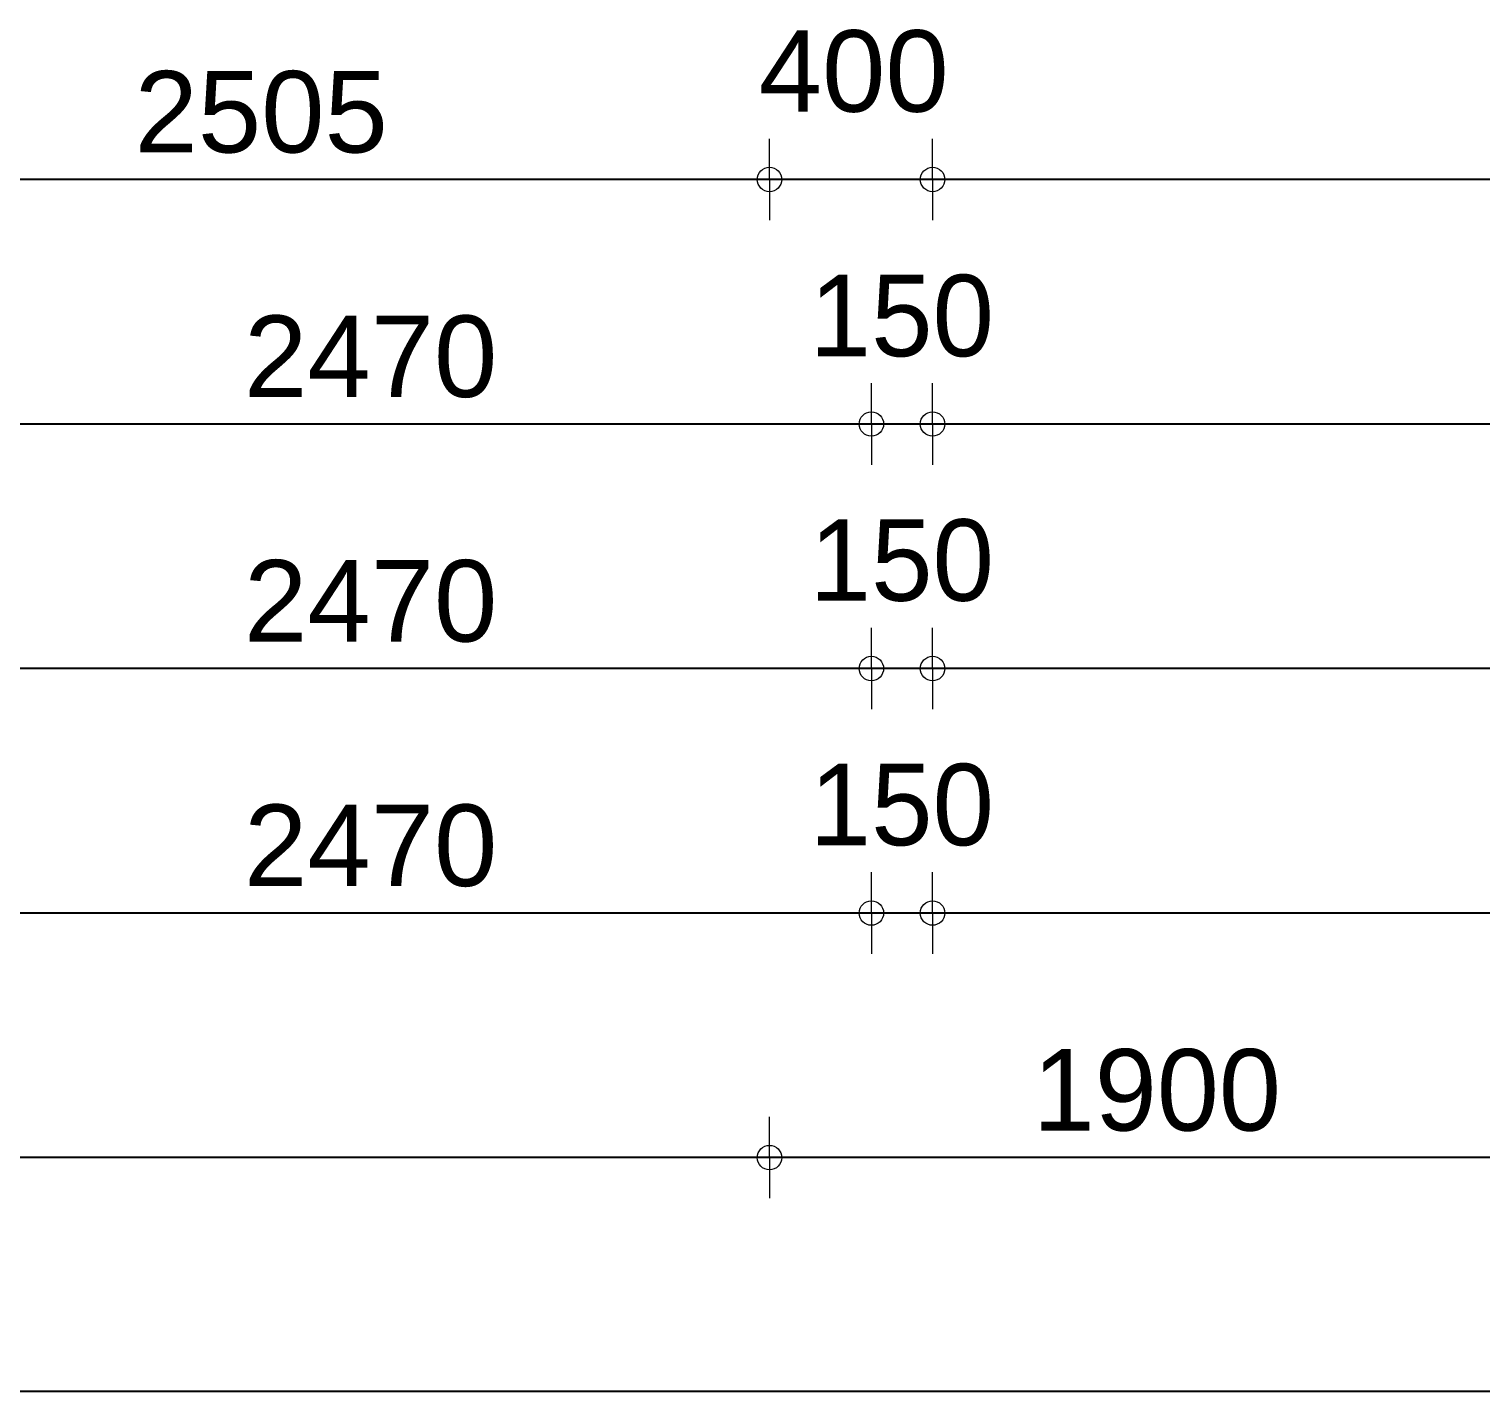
# Model space of a CAD drawing. Header units: millimetres. Extents: x -245 to 49755, y -245 to 41806.
# Drawn here: x 5651 to 7432, y 16314 to 17985 of the extents above; entities that cross this region are included whole.
import ezdxf

# ---------------------------------------------------------------- set-up
doc = ezdxf.new("R2010")
doc.units = ezdxf.units.MM
doc.layers.add('Standard', color=7, linetype='Continuous', lineweight=25)
doc.styles.add('ARIAL', font='arial.ttf')

msp = doc.modelspace()

# ---------------------------------------------------------------- linework, layer by layer
at = {"layer": 'Standard', "color": 7, "linetype": 'Continuous', "lineweight": 18}
for p, q in [((6559.2, 17800.8), (6559.2, 17850.8)), ((6759.2, 17800.8), (6759.2, 17850.8)), ((6559.2, 17800.8), (6559.2, 17750.8)), ((6759.2, 17800.8), (6759.2, 17750.8)), ((6684.2, 17500.8), (6684.2, 17550.8)), ((6759.2, 17500.8), (6759.2, 17550.8)), ((6684.2, 17500.8), (6684.2, 17450.8)), ((6759.2, 17500.8), (6759.2, 17450.8)), ((6684.2, 17200.8), (6684.2, 17250.8)), ((6759.2, 17200.8), (6759.2, 17250.8)), ((6684.2, 17200.8), (6684.2, 17150.8)), ((6759.2, 17200.8), (6759.2, 17150.8)), ((6684.2, 16900.8), (6684.2, 16950.8)), ((6759.2, 16900.8), (6759.2, 16950.8)), ((6684.2, 16900.8), (6684.2, 16850.8)), ((6759.2, 16900.8), (6759.2, 16850.8)), ((6559.2, 16600.8), (6559.2, 16650.8)), ((6559.2, 16600.8), (6559.2, 16550.8))]:
    msp.add_line(p, q, dxfattribs=at)
at = {"layer": 'Standard', "color": 30, "linetype": 'Continuous', "lineweight": -3}
for p, q in [((5705.3, 17800.8), (5306.7, 17800.8)), ((6559.2, 17800.8), (5705.3, 17800.8)), ((6759.2, 17800.8), (6559.2, 17800.8)), ((8407.1, 17800.8), (6759.2, 17800.8)), ((5839.6, 17500.8), (5449.2, 17500.8)), ((6684.2, 17500.8), (5839.6, 17500.8)), ((6759.2, 17500.8), (6684.2, 17500.8)), ((8407.1, 17500.8), (6759.2, 17500.8)), ((5839.6, 17200.8), (5449.2, 17200.8)), ((6684.2, 17200.8), (5839.6, 17200.8)), ((6759.2, 17200.8), (6684.2, 17200.8)), ((8407.1, 17200.8), (6759.2, 17200.8)), ((5839.6, 16900.8), (5449.2, 16900.8)), ((6684.2, 16900.8), (5839.6, 16900.8)), ((6759.2, 16900.8), (6684.2, 16900.8)), ((8407.1, 16900.8), (6759.2, 16900.8)), ((6559.2, 16600.8), (4932.1, 16600.8)), ((6807.1, 16600.8), (6559.2, 16600.8)), ((7509.2, 16600.8), (6807.1, 16600.8))]:
    msp.add_line(p, q, dxfattribs=at)
at = {"layer": 'Standard', "color": 26, "linetype": 'Continuous', "lineweight": -3}
msp.add_line((4134.2, 16314.4), (12684.2, 16314.4), dxfattribs=at)
at = {"layer": 'Standard', "color": 7, "linetype": 'Continuous', "lineweight": 18}
for centre in [(6559.2, 17800.8), (6759.2, 17800.8), (6684.2, 17500.8), (6759.2, 17500.8), (6684.2, 17200.8), (6759.2, 17200.8), (6684.2, 16900.8), (6759.2, 16900.8), (6559.2, 16600.8)]:
    msp.add_circle(centre, 15, dxfattribs=at)

# ---------------------------------------------------------------- texts
at = {"layer": 'Standard', "color": 7, "linetype": 'Continuous', "lineweight": 18, "char_height": 100, "attachment_point": 7, "style": 'ARIAL'}
for s, insert, width in [('\\W1.00;400', (6546, 17882.5), 285.149), ('\\W1.00;2505', (5780.3, 17832.5), 363.563), ('\\W0.97;150', (6608.5, 17582.5), 283.554), ('\\W1.00;2470', (5914.6, 17532.5), 363.563), ('\\W0.97;150', (6608.5, 17282.5), 283.554), ('\\W1.00;2470', (5914.6, 17232.5), 363.563), ('\\W0.97;150', (6608.5, 16982.5), 283.554), ('\\W1.00;2470', (5914.6, 16932.5), 363.563), ('\\W0.98;1900', (6882.1, 16632.5), 362.353)]:
    msp.add_mtext(s, dxfattribs=dict(at, insert=insert, width=width))

doc.saveas('drawing.dxf')
